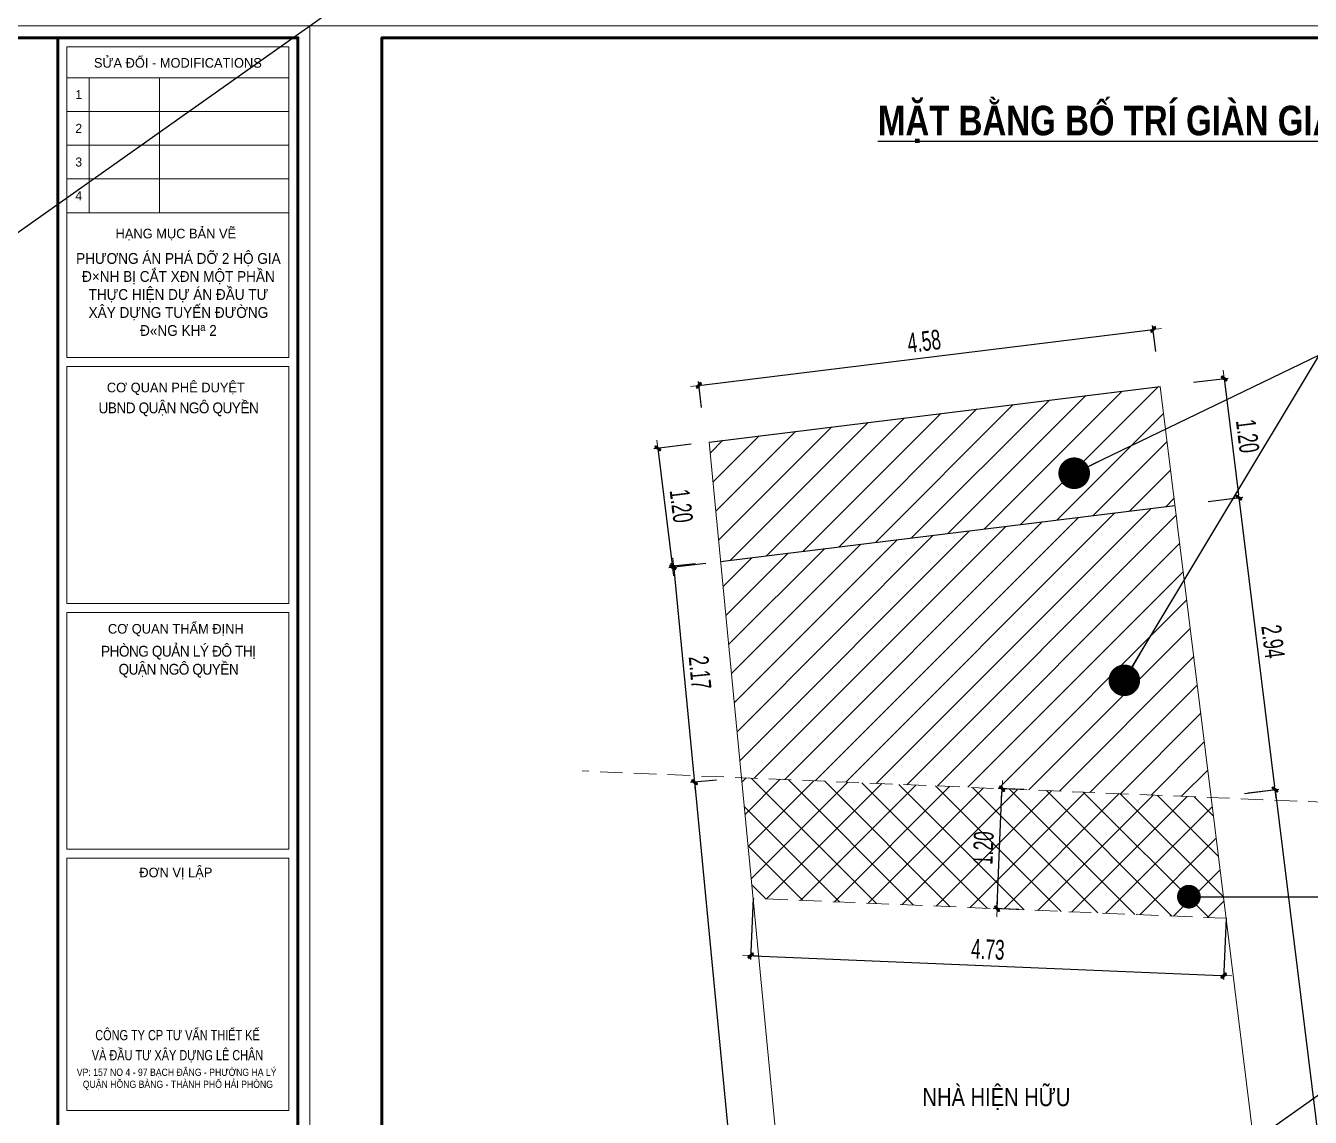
# Model space of a CAD drawing. Header units: millimetres. Extents: x 480521 to 6014615, y -961280 to 187869.
# Drawn here: x 728163 to 741010, y 84852 to 95764 of the extents above; entities that cross this region are included whole.
import ezdxf
from ezdxf.enums import TextEntityAlignment as Align

# ---------------------------------------------------------------- set-up
doc = ezdxf.new("R2010")
doc.units = ezdxf.units.MM
doc.header["$LTSCALE"] = 600
doc.header["$MEASUREMENT"] = 0
doc.linetypes.add('HIDDEN', pattern=[0.375, 0.25, -0.125])
doc.layers.get('0').update_dxf_attribs({"lineweight": 0})
doc.layers.get('Defpoints').update_dxf_attribs({"lineweight": 0})
for name, color, linetype, lineweight in [('08. Net Text', 3, 'Continuous', 13), ('dim', 144, 'Continuous', 13), ('Khungten_LCDI', 7, 'Continuous', 25), ('LC Dim', 8, 'Continuous', 18), ('LC Hatch @ 1 (1)', 252, 'Continuous', 9), ('LC Net khuat', 4, 'HIDDEN', 13), ('LC Net thay', 7, 'Continuous', 25), ('LC Text1', 3, 'Continuous', 20), ('LC Text2', 7, 'Continuous', 25)]:
    doc.layers.add(name, color=color, linetype=linetype, lineweight=lineweight)
doc.layers.add('KCS_Plotter', color=11, linetype='Continuous', plot=False)
doc.styles.add('HOATBIF', font='hoatbif.shx', dxfattribs={"width": 0.65})
doc.styles.add('Khungten', font='VHAVAN.TTF', dxfattribs={"width": 0.9, "height": 5000})
doc.styles.add('LC 1', font='VHAVANB.TTF')
doc.styles.add('LC3', font='VHARIALB.TTF', dxfattribs={"width": 0.8})
doc.styles.add('T2', font='VHARIAL.TTF', dxfattribs={"width": 0.8})
doc.styles.add('Text Khung Ten', font='VHAVAN.TTF')
doc.styles.add('Title', font='VHBLACK.TTF')
doc.dimstyles.new('1-100 (1-60)', dxfattribs={"dimscale": 79, "dimtxt": 2.5, "dimasz": 0.35, "dimexe": 0.5, "dimexo": 0, "dimgap": 0.8, "dimtad": 1, "dimdec": 0, "dimzin": 0, "dimdsep": 46, "dimtxsty": 'HOATBIF', "dimblk1": 'DOT', "dimblk2": 'DOT', "dimsah": 1, "dimcen": -1, "dimdle": 1, "dimclrd": 256, "dimclre": 256, "dimclrt": 4, "dimadec": 3, "dimazin": 2, "dimtfac": 0.333333, "dimtdec": 0, "dimtix": 1, "dimtmove": 2, "dimatfit": 3, "dimldrblk": 'DOT', "dimfxl": 1, "dimtvp": 0.833333, "dimtolj": 1, "dimtzin": 0, "dimarcsym": 0})

# ---------------------------------------------------------------- blocks, each defined once
blk = doc.blocks.new('lcdi fix')
at = {"layer": 'Defpoints', "lineweight": 0}
blk.add_lwpolyline([(-1200, -14850), (-1200, 14850), (40800, 14850), (40800, -14850)], close=True, dxfattribs=at)
at = {"layer": 'Khungten_LCDI', "color": 5, "lineweight": 60}
blk.add_line((36600, 14650), (36600, -14650), dxfattribs=at)
at = {"layer": 'Khungten_LCDI', "color": 5, "lineweight": 25}
blk.add_line((40600, -14650), (40600, 14650), dxfattribs=at)
at = {"layer": 'Khungten_LCDI', "color": 9, "lineweight": 15}
for p, q in [((36750, 13981), (40450, 13981)), ((37123, 13981), (37123, 11735)), ((38293, 13981), (38293, 11735)), ((36750, 13420), (40450, 13420)), ((36750, 12858), (40450, 12858)), ((36750, 12297), (40450, 12297)), ((36750, 11735), (40450, 11735))]:
    blk.add_line(p, q, dxfattribs=at)
at = {"layer": 'Khungten_LCDI', "color": 5, "lineweight": 60}
blk.add_lwpolyline([(0, -14650), (0, 14650), (40600, 14650), (40600, -14650)], close=True, dxfattribs=at)
at = {"layer": 'Khungten_LCDI', "color": 9, "lineweight": 15}
for points in [[(36750, 9321), (40450, 9321), (40450, 14500), (36750, 14500)], [(36750, 5226), (40450, 5226), (40450, 9171), (36750, 9171)], [(36750, 1131), (40450, 1131), (40450, 5076), (36750, 5076)], [(36750, -3222), (40450, -3222), (40450, 981), (36750, 981)]]:
    blk.add_lwpolyline(points, close=True, dxfattribs=at)
at = {"color": 7, "style": 'Khungten'}
for s, p in [('söa ®æi - modifications', (38600, 14151)), ('h¹ng môc b¶n vÏ', (38566, 11307)), ('c¬ quan phª duyÖt', (38566, 8742)), ('c¬ quan thÈm ®Þnh', (38566, 4722)), ('®¬n vÞ lËp', (38566, 663))]:
    blk.add_text(s, height=160, dxfattribs=at).set_placement(p, align=Align.CENTER)
at = {"color": 7, "style": 'Title', "width": 0.8}
for s, p in [('c«ng ty cp t\xad vÊn thiÕt kÕ', (38594, -2052)), ('vµ ®Çu t\xad x©y dùng lª ch©n', (38594, -2386))]:
    blk.add_text(s, height=170, dxfattribs=at).set_placement(p, align=Align.CENTER)
at = {"color": 4, "char_height": 180, "width": 3443.58, "attachment_point": 5, "style": 'Khungten'}
for s, insert in [('{\\f.VnArialH|b0|i0|c0|p34;PH\\fArial|b0|i0|c0|p34;ƯƠ\\f.VnArialH|b0|i0|c0|p34;NG \\fArial|b0|i0|c0|p34;Á\\f.VnArialH|b0|i0|c0|p34;N PH\\fArial|b0|i0|c0|p34;Á \\f.VnArialH|b0|i0|c0|p34;D\\fArial|b0|i0|c0|p34;Ỡ \\f.VnArialH|b0|i0|c0|p34;2 H\\fArial|b0|i0|c0|p34;Ộ \\f.VnArialH|b0|i0|c0|p34;GIA \\fArial|b0|i0|c0|p34;Đ\\f.VnArialH|b0|i0|c0|p34;×NH B\\fArial|b0|i0|c0|p34;Ị \\f.VnArialH|b0|i0|c0|p34;C\\fArial|b0|i0|c0|p34;Ắ\\f.VnArialH|b0|i0|c0|p34;T XÐN M\\fArial|b0|i0|c0|p34;Ộ\\f.VnArialH|b0|i0|c0|p34;T PH\\fArial|b0|i0|c0|p34;Ầ\\f.VnArialH|b0|i0|c0|p34;N TH\\fArial|b0|i0|c0|p34;Ự\\f.VnArialH|b0|i0|c0|p34;C HI\\fArial|b0|i0|c0|p34;Ệ\\f.VnArialH|b0|i0|c0|p34;N D\\fArial|b0|i0|c0|p34;Ự Á\\f.VnArialH|b0|i0|c0|p34;N \\fArial|b0|i0|c0|p34;ĐẦ\\f.VnArialH|b0|i0|c0|p34;U T\\fArial|b0|i0|c0|p34;Ư \\f.VnArialH|b0|i0|c0|p34;X\\fArial|b0|i0|c0|p34;Â\\f.VnArialH|b0|i0|c0|p34;Y D\\fArial|b0|i0|c0|p34;Ự\\f.VnArialH|b0|i0|c0|p34;NG TUY\\fArial|b0|i0|c0|p34;Ế\\f.VnArialH|b0|i0|c0|p34;N \\fArial|b0|i0|c0|p34;ĐƯỜ\\f.VnArialH|b0|i0|c0|p34;NG \\fArial|b0|i0|c0|p34;Đ\\f.VnArialH|b0|i0|c0|p34;«NG KHª 2}', (38609, 10371)), ('{\\f.VnArialH|b0|i0|c0|p34;\\T0.95;ubnd quËn ng« quyÒn}', (38609, 8458)), ('{\\f.VnArialH|b0|i0|c0|p34;\\T0.95;phßng qu¶n lý ®« thÞ \\PquËn ng« quyÒn}', (38609, 4254))]:
    blk.add_mtext(s, dxfattribs=dict(at, insert=insert))
at = {"color": 7, "insert": (38600, -2526), "char_height": 120, "attachment_point": 2, "style": 'Khungten'}
blk.add_mtext_dynamic_manual_height_columns('vp: 157 no 4 - 97 b¹ch ®»ng - ph\xadêng h¹ lý   quËn hång bµng - thµnh phè h¶i phßng ', width=3421.65, gutter_width=25, heights=[0], dxfattribs=at)
at = {"color": 7, "style": 'Khungten', "width": 0.8}
for tag, p in [('REVISION', (39499, -10746)), ('NGAYHT', (39546, -11609))]:
    blk.add_attdef(tag, text='', height=200, dxfattribs=at).set_placement(p, align=Align.CENTER)
at = {"layer": '08. Net Text', "color": 7, "style": 'Text Khung Ten'}
blk.add_text('1', height=150, dxfattribs=at).set_placement((36892, 13627))
at = {"layer": '08. Net Text', "color": 7, "ltscale": 2, "style": 'Text Khung Ten'}
for s, p in [('2', (36892, 13065)), ('3', (36892, 12504)), ('4', (36892, 11942))]:
    blk.add_text(s, height=150, dxfattribs=at).set_placement(p)
at = {"layer": 'LC Text1', "color": 3, "style": 'LC 1', "width": 1.834006}
for tag, p, p2 in [('TENBANVE1', (36913, -8886), (40339, -8886)), ('TENBANVE2', (36913, -9562), (40339, -9562))]:
    blk.add_attdef(tag, text='', height=250, dxfattribs=at).set_placement(p, p2, align=Align.FIT)
at = {"layer": 'LC Text1', "style": 'Title', "width": 0.7}
blk.add_attdef('SOBANVE', text='', height=250, dxfattribs=at).set_placement((39562, -13896), align=Align.CENTER)
blk = doc.blocks.new('TIEUDE1')
at = {"layer": 'LC Text2', "color": 7, "style": 'LC 1'}
blk.add_attdef('TIªU§Ò', text='', height=5, dxfattribs=at).set_placement((0, 0), align=Align.BOTTOM_CENTER)
blk.add_attdef('TL', text='', height=3, dxfattribs=at).set_placement((0, -2), align=Align.TOP_CENTER)
blk = doc.blocks.new('DOT')
at = {"layer": 'dim'}
for p, q in [((-1, -1), (1, 1)), ((-3, 0), (3, 0))]:
    blk.add_line(p, q, dxfattribs=at)
blk.add_lwpolyline([(0.5, 1), (-1, -0.5), (-0.5, -1), (1, 0.5)], close=True, dxfattribs=at)
blk = doc.blocks.new('*D105')
at = {"layer": 'Defpoints', "color": 0, "transparency": 16777216}
for p in [(734862, 90383), (734851, 88201), (735071, 88222)]:
    blk.add_point(p, dxfattribs=at)
at = {"layer": 'LC Dim', "lineweight": -2, "transparency": 16777216}
for p, q in [((734862, 90383), (734602, 90358)), ((734644, 90334), (734848, 88229)), ((735071, 88222), (734811, 88197))]:
    blk.add_line(p, q, dxfattribs=at)
at = {"layer": 'LC Dim', "lineweight": -2, "transparency": 16777216, "xscale": 27.65, "yscale": 27.65, "zscale": 27.65}
for p, rotation in [((734642, 90362), 95.5223658108777), ((734851, 88201), 275.5223658108777)]:
    blk.add_blockref('DOT', p, dxfattribs=dict(at, rotation=rotation))
at = {"layer": 'LC Dim', "color": 4, "transparency": 16777216, "insert": (734907, 89297), "char_height": 197.5, "attachment_point": 5, "rotation": 275.5224, "style": 'HOATBIF'}
blk.add_mtext('\\A1;2.17', dxfattribs=at)
blk = doc.blocks.new('_Dot')
at = {"color": 0, "linetype": 'ByBlock', "lineweight": -2}
blk.add_line((-0.5, 0), (-1, 0), dxfattribs=at)
at = {"color": 0, "linetype": 'ByBlock', "const_width": 0.5}
blk.add_lwpolyline([(-0.25, 0, 1), (0.25, 0, 1)], format="xyb", close=True, dxfattribs=at)
blk = doc.blocks.new('*D106')
at = {"layer": 'Defpoints', "color": 0, "transparency": 16777216}
for p in [(735071, 88222), (735811, 80565), (735591, 80544)]:
    blk.add_point(p, dxfattribs=at)
at = {"layer": 'LC Dim', "lineweight": -2, "transparency": 16777216}
for p, q in [((735071, 88222), (734811, 88197)), ((734853, 88174), (735588, 80571)), ((735811, 80565), (735552, 80540))]:
    blk.add_line(p, q, dxfattribs=at)
at = {"layer": 'LC Dim', "lineweight": -2, "transparency": 16777216, "xscale": 27.65, "yscale": 27.65, "zscale": 27.65}
for p, rotation in [((734851, 88201), 95.52236581130833), ((735591, 80544), 275.5223658113084)]:
    blk.add_blockref('DOT', p, dxfattribs=dict(at, rotation=rotation))
at = {"layer": 'LC Dim', "color": 4, "transparency": 16777216, "insert": (735382, 84388), "char_height": 197.5, "attachment_point": 5, "rotation": 275.5224, "style": 'HOATBIF'}
blk.add_mtext('\\A1;7.69', dxfattribs=at)
blk = doc.blocks.new('*D107')
at = {"layer": 'Defpoints', "color": 0, "transparency": 16777216}
for p in [(739989, 91009), (740351, 88090), (740656, 88128)]:
    blk.add_point(p, dxfattribs=at)
at = {"layer": 'LC Dim', "lineweight": -2, "transparency": 16777216}
for p, q in [((739989, 91009), (740333, 91051)), ((740297, 91019), (740653, 88155)), ((740351, 88090), (740696, 88133))]:
    blk.add_line(p, q, dxfattribs=at)
at = {"layer": 'LC Dim', "lineweight": -2, "transparency": 16777216, "xscale": 27.65, "yscale": 27.65, "zscale": 27.65}
for p, rotation in [((740294, 91046), 97.07620778875452), ((740656, 88128), 277.0762077887545)]:
    blk.add_blockref('DOT', p, dxfattribs=dict(at, rotation=rotation))
at = {"layer": 'LC Dim', "color": 4, "transparency": 16777216, "insert": (740636, 89607), "char_height": 197.5, "attachment_point": 5, "rotation": 277.0762, "style": 'HOATBIF'}
blk.add_mtext('\\A1;2.94', dxfattribs=at)
blk = doc.blocks.new('*D108')
at = {"layer": 'Defpoints', "color": 0, "transparency": 16777216}
for p in [(740388, 88094), (741226, 81347), (741494, 81380)]:
    blk.add_point(p, dxfattribs=at)
at = {"layer": 'LC Dim', "lineweight": -2, "transparency": 16777216}
for p, q in [((740388, 88094), (740696, 88133)), ((740660, 88100), (741491, 81408)), ((741226, 81347), (741533, 81385))]:
    blk.add_line(p, q, dxfattribs=at)
at = {"layer": 'LC Dim', "lineweight": -2, "transparency": 16777216, "xscale": 27.65, "yscale": 27.65, "zscale": 27.65}
for p, rotation in [((740656, 88128), 97.07620778939551), ((741494, 81380), 277.0762077893955)]:
    blk.add_blockref('DOT', p, dxfattribs=dict(at, rotation=rotation))
at = {"layer": 'LC Dim', "color": 4, "transparency": 16777216, "insert": (741236, 84774), "char_height": 197.5, "attachment_point": 5, "rotation": 277.0762, "style": 'HOATBIF'}
blk.add_mtext('\\A1;6.80', dxfattribs=at)
blk = doc.blocks.new('*D109')
at = {"layer": 'Defpoints', "color": 0, "transparency": 16777216}
for p in [(739438, 92728), (739465, 92507), (734922, 91947)]:
    blk.add_point(p, dxfattribs=at)
at = {"layer": 'LC Dim', "lineweight": -2, "transparency": 16777216}
for p, q in [((739465, 92507), (739433, 92768)), ((734922, 92172), (739410, 92725)), ((734922, 91947), (734890, 92208))]:
    blk.add_line(p, q, dxfattribs=at)
at = {"layer": 'LC Dim', "lineweight": -2, "transparency": 16777216, "xscale": 27.65, "yscale": 27.65, "zscale": 27.65}
for p, rotation in [((739438, 92728), 7.025807435829799), ((734895, 92168), 187.0258074358298)]:
    blk.add_blockref('DOT', p, dxfattribs=dict(at, rotation=rotation))
at = {"layer": 'LC Dim', "color": 4, "transparency": 16777216, "insert": (737147, 92609), "char_height": 197.5, "attachment_point": 5, "rotation": 7.0258, "style": 'HOATBIF'}
blk.add_mtext('\\A1;4.58', dxfattribs=at)
blk = doc.blocks.new('*D110')
at = {"layer": 'Defpoints', "color": 0, "transparency": 16777216}
for p in [(735438, 87041), (740167, 86841), (740143, 86268)]:
    blk.add_point(p, dxfattribs=at)
at = {"layer": 'LC Dim', "lineweight": -2, "transparency": 16777216}
for p, q in [((735438, 87041), (735412, 86429)), ((740167, 86841), (740141, 86229)), ((735441, 86467), (740115, 86270))]:
    blk.add_line(p, q, dxfattribs=at)
at = {"layer": 'LC Dim', "lineweight": -2, "transparency": 16777216, "xscale": 27.65, "yscale": 27.65, "zscale": 27.65}
for p, rotation in [((735413, 86468), 177.5816403529301), ((740143, 86268), 357.5816403529301)]:
    blk.add_blockref('DOT', p, dxfattribs=dict(at, rotation=rotation))
at = {"layer": 'LC Dim', "color": 4, "transparency": 16777216, "insert": (737785, 86530), "char_height": 197.5, "attachment_point": 5, "rotation": 357.5816, "style": 'HOATBIF'}
blk.add_mtext('\\A1;4.73', dxfattribs=at)
blk = doc.blocks.new('*D111')
at = {"layer": 'Defpoints', "color": 0, "transparency": 16777216}
for p in [(737927, 88137), (738144, 88127), (738094, 86928)]:
    blk.add_point(p, dxfattribs=at)
at = {"layer": 'LC Dim', "lineweight": -2, "transparency": 16777216}
for p, q in [((738144, 88127), (737888, 88138)), ((737878, 86965), (737926, 88109)), ((738094, 86928), (737837, 86939))]:
    blk.add_line(p, q, dxfattribs=at)
at = {"layer": 'LC Dim', "lineweight": -2, "transparency": 16777216, "xscale": 27.65, "yscale": 27.65, "zscale": 27.65}
for p, rotation in [((737927, 88137), 87.58164035293015), ((737877, 86938), 267.5816403529302)]:
    blk.add_blockref('DOT', p, dxfattribs=dict(at, rotation=rotation))
at = {"layer": 'LC Dim', "color": 4, "transparency": 16777216, "insert": (737740, 87544), "char_height": 197.5, "attachment_point": 5, "rotation": 87.5816, "style": 'HOATBIF'}
blk.add_mtext('\\A1;1.20', dxfattribs=at)
blk = doc.blocks.new('*D112')
at = {"layer": 'Defpoints', "color": 0, "transparency": 16777216}
for p in [(739842, 92199), (739989, 91008), (740294, 91046)]:
    blk.add_point(p, dxfattribs=at)
at = {"layer": 'LC Dim', "lineweight": -2, "transparency": 16777216}
for p, q in [((739842, 92199), (740187, 92242)), ((740151, 92209), (740291, 91073)), ((739989, 91008), (740334, 91051))]:
    blk.add_line(p, q, dxfattribs=at)
at = {"layer": 'LC Dim', "lineweight": -2, "transparency": 16777216, "xscale": 27.65, "yscale": 27.65, "zscale": 27.65}
for p, rotation in [((740148, 92237), 97.02580743639335), ((740294, 91046), 277.0258074363933)]:
    blk.add_blockref('DOT', p, dxfattribs=dict(at, rotation=rotation))
at = {"layer": 'LC Dim', "color": 4, "transparency": 16777216, "insert": (740382, 91661), "char_height": 197.5, "attachment_point": 5, "rotation": 277.0258, "style": 'HOATBIF'}
blk.add_mtext('\\A1;1.20', dxfattribs=at)
blk = doc.blocks.new('*D113')
at = {"layer": 'Defpoints', "color": 0, "transparency": 16777216}
for p in [(734817, 91580), (734632, 90348), (734964, 90389)]:
    blk.add_point(p, dxfattribs=at)
at = {"layer": 'LC Dim', "lineweight": -2, "transparency": 16777216}
for p, q in [((734817, 91580), (734446, 91534)), ((734489, 91512), (734629, 90375)), ((734964, 90389), (734593, 90343))]:
    blk.add_line(p, q, dxfattribs=at)
at = {"layer": 'LC Dim', "lineweight": -2, "transparency": 16777216, "xscale": 27.65, "yscale": 27.65, "zscale": 27.65}
for p, rotation in [((734485, 91539), 97.02580743639888), ((734632, 90348), 277.0258074363989)]:
    blk.add_blockref('DOT', p, dxfattribs=dict(at, rotation=rotation))
at = {"layer": 'LC Dim', "color": 4, "transparency": 16777216, "insert": (734719, 90963), "char_height": 197.5, "attachment_point": 5, "rotation": 277.0258, "style": 'HOATBIF'}
blk.add_mtext('\\A1;1.20', dxfattribs=at)

msp = doc.modelspace()

# ---------------------------------------------------------------- hatches: boundary and pattern name
at = {"layer": 'LC Hatch @ 1 (1)', "ltscale": 2}
h = msp.add_hatch(dxfattribs=at)
h.set_pattern_fill('ANSI31', color=256, scale=1800)
h.set_pattern_definition([(45, (0, -120), (-159.099026, 159.099026), [])])
h.paths.add_polyline_path([(734996.603, 91602.025), (735112.123, 90407.183), (739654.773, 90967.027), (739506.946, 92157.888)])
h = msp.add_hatch(dxfattribs=at)
h.set_pattern_fill('ANSI31', color=256, scale=1800)
h.set_pattern_definition([(45, (22462.6, -439.4), (-159.099026, 159.099026), [])])
h.paths.add_polyline_path([(740017.09, 88048.299), (739654.773, 90967.027), (735112.123, 90407.183), (735321.012, 88246.63)])
h = msp.add_hatch(dxfattribs=at)
h.set_pattern_fill('ANSI37', color=256, scale=2000)
h.set_pattern_definition([(45, (0, -120), (-176.776695, 176.776695), []), (135, (0, -120), (-176.776695, -176.776695), [])])
h.paths.add_polyline_path([(740166.97, 86840.899), (740017.09, 88048.299), (735321.012, 88246.63), (735321.012, 88246.629), (735437.611, 87040.636)])
h.paths.add_polyline_path([(737878.316, 87302.057), (737898.218, 87773.286), (737602.231, 87785.787), (737582.33, 87314.558)], flags=24)

# ---------------------------------------------------------------- linework, layer by layer
at = {"layer": 'KCS_Plotter'}
for p, q in [((731004.637, 95763.59), (756204.637, 113583.591)), ((705804.637, 77943.59), (731004.637, 95763.59))]:
    msp.add_line(p, q, dxfattribs=at)
at = {"layer": 'LC Net khuat', "color": 1, "lineweight": 13, "ltscale": 1.5, "flags": 128}
for points in [[(742562.754, 87940.787), (733726.138, 88313.987)], [(740166.97, 86840.899), (735437.611, 87040.636)]]:
    msp.add_lwpolyline(points, dxfattribs=at)
at = {"layer": 'LC Net thay', "color": 7}
for p, q in [((734996.603, 91602.025), (739506.946, 92157.888)), ((735112.123, 90407.183), (739654.773, 90967.027))]:
    msp.add_line(p, q, dxfattribs=at)
at = {"layer": 'LC Net thay', "color": 7, "linetype": 'Continuous', "lineweight": 0}
for p, q in [((740017.09, 88048.298), (739506.946, 92157.888)), ((735321.012, 88246.629), (734996.603, 91602.025)), ((736061.364, 80589.106), (735321.012, 88246.629)), ((740854.685, 81300.846), (740017.09, 88048.298))]:
    msp.add_line(p, q, dxfattribs=at)

# ---------------------------------------------------------------- block references
at = {"layer": 'LC Net thay', "xscale": 0.6000000155618168, "yscale": 0.6000000155618168, "zscale": 0.6000000155618168}
for p in [(706524.637, 86853.59), (731724.637, 86853.59)]:
    msp.add_blockref('lcdi fix', p, dxfattribs=at)
at = {"layer": 'LC Text2'}
ref = msp.add_blockref('TIEUDE1', (741790.528, 94579.276), dxfattribs=dict(at, xscale=60.00000000003865, yscale=60.00000000003865, zscale=60.00000000003865))
ref.add_attrib('TIªU§Ò', '%%UmÆt b»ng bè trÝ giµn gi¸o thi c«ng ph¸ dì, c\xadìng chÕ', dxfattribs={"color": 7, "height": 295.46488, "style": 'LC3', "width": 0.8}).set_placement((741790.528, 94579.276), align=Align.BOTTOM_CENTER)

# ---------------------------------------------------------------- dimensions: what is measured, and where the dimension line sits
at = {"layer": 'LC Dim'}
for p1, p2, distance, picture, middle in [((734922.311, 91947.35), (739464.961, 92507.194), 222.815, '*D109', (737146.573, 92609.147)), ((739842.204, 92199.205), (739988.983, 91008.216), 307.794, '*D112', (740381.81, 91661.168)), ((734816.962, 91579.886), (734963.742, 90388.896), -334.102, '*D113', (734719.492, 90963.334)), ((739988.947, 91008.51), (740351.263, 88089.782), 307.487, '*D107', (740635.966, 89606.975)), ((734861.983, 90382.999), (735070.872, 88222.446), -221.307, '*D105', (734907.347, 89297.01)), ((738093.811, 86928.456), (738144.446, 88127.387), 217.243, '*D111', (737740.274, 87543.922)), ((735437.611, 87040.636), (740166.97, 86840.899), -573.001, '*D110', (737784.946, 86530.083))]:
    dim = msp.add_aligned_dim(p1=p1, p2=p2, distance=distance, dimstyle='1-100 (1-60)', override={"dimdec": 2, "dimlfac": 0.001}, dxfattribs=at)
    dim.commit()
    dim.dimension.update_dxf_attribs({"geometry": picture, "text_midpoint": middle})
for base, p1, p2, angle, picture, middle in [((735590.945, 80543.625), (735070.872, 88222.446), (735811.225, 80564.922), 95.5223658, '*D106', (735381.967, 84387.972)), ((741494.003, 81380.208), (740387.94, 88094.334), (741225.534, 81346.881), 97.0762078, '*D108', (741235.922, 84773.885))]:
    dim = msp.add_linear_dim(base=base, p1=p1, p2=p2, angle=angle, dimstyle='1-100 (1-60)', override={"dimdec": 2, "dimlfac": 0.001}, dxfattribs=at)
    dim.commit()
    dim.dimension.update_dxf_attribs({"geometry": picture, "text_midpoint": middle})

# ---------------------------------------------------------------- leaders
for points, override in [([(738648.167, 91290.133), (741102.071, 92474.318), (746897.276, 92474.318)], {"dimasz": 4, "dimdec": 2, "dimlfac": 0.001}), ([(739149.58, 89219.956), (741102.071, 92474.318), (746897.276, 92474.318)], {"dimasz": 4, "dimdec": 2, "dimlfac": 0.001}), ([(739795.196, 87057.177), (744208.245, 87057.177)], {"dimasz": 3, "dimdec": 2, "dimlfac": 0.001})]:
    msp.add_leader(points, dimstyle='1-100 (1-60)', override=override, dxfattribs=at)

# ---------------------------------------------------------------- next in the draw order: texts
at = {"layer": 'LC Text2', "insert": (737131.197, 85143.713), "char_height": 180, "width": 1438.55853, "attachment_point": 1, "style": 'T2', "bg_fill": 3, "box_fill_scale": 1.5, "bg_fill_color": 256, "bg_fill_transparency": 0}
msp.add_mtext('nhµ hiÖn h÷u', dxfattribs=at)

# ---------------------------------------------------------------- next in the draw order: linework, layer by layer
at = {"layer": 'KCS_Plotter'}
msp.add_line((731004.637, 77943.59), (756204.637, 95763.59), dxfattribs=at)

doc.saveas('drawing.dxf')
